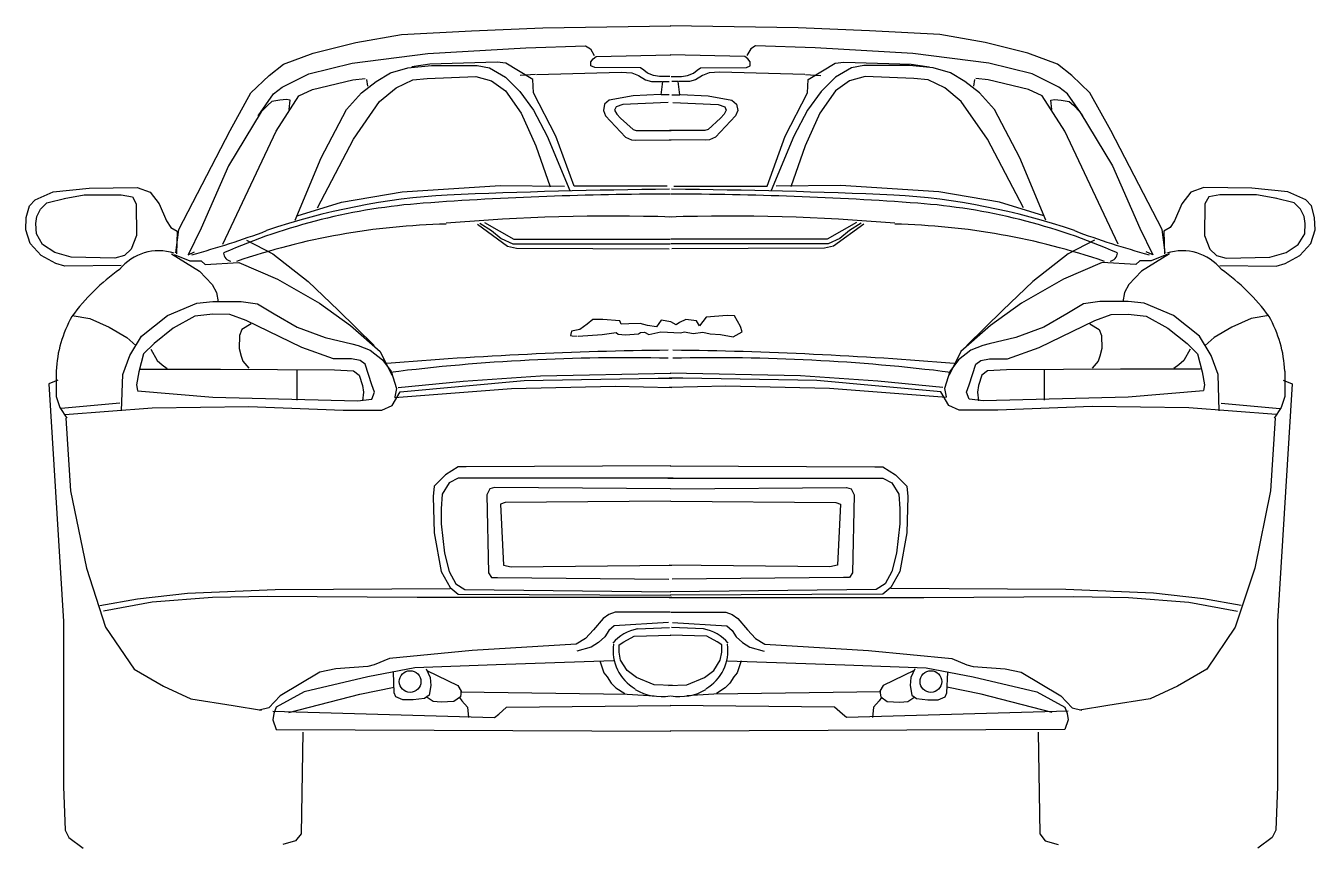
# Model space of a CAD drawing. Extents: x 187.3 to 260.9, y -606.6 to -559.7.
import ezdxf

# ---------------------------------------------------------------- set-up
doc = ezdxf.new("R2010")
doc.units = 0
doc.header["$LTSCALE"] = 24
doc.header["$MEASUREMENT"] = 0
doc.layers.add('C-TREE', color=5, linetype='CONTINUOUS')
doc.layers.add('PORSCHE', color=7, linetype='CONTINUOUS')

# ---------------------------------------------------------------- blocks, each defined once
blk = doc.blocks.new('boxterrear')
at = {"layer": 'PORSCHE'}
for p, q in [((4096, 2023.5), (4290.9, 2026.8)), ((4484.7, 2023.5), (4289.8, 2026.8)), ((3810.8, 2001.5), (3880.2, 2013.6)), ((3880.2, 2013.6), (3987, 2019.1)), ((3987, 2019.1), (4096, 2023.5)), ((4593.7, 2019.1), (4484.7, 2023.5)), ((4700.5, 2013.6), (4593.7, 2019.1)), ((4769.9, 2001.5), (4700.5, 2013.6)), ((3700.7, 1968.5), (3745.8, 1985)), ((3745.8, 1985), (3810.8, 2001.5)), ((3805.2, 1970), (3920.8, 1984.6)), ((3920.8, 1984.6), (4070.1, 1993.4)), ((4070.1, 1993.4), (4160.9, 1996.3)), ((4160.9, 1996.3), (4168.2, 1991.9)), ((4168.2, 1991.9), (4174, 1981.7)), ((4412.5, 1991.9), (4406.6, 1981.7)), ((4419.8, 1996.3), (4412.5, 1991.9)), ((4510.6, 1993.4), (4419.8, 1996.3)), ((4659.8, 1984.6), (4510.6, 1993.4)), ((4775.5, 1970), (4659.8, 1984.6)), ((4834.8, 1985), (4769.9, 2001.5)), ((4880, 1968.5), (4834.8, 1985)), ((3678.7, 1950.9), (3700.7, 1968.5)), ((3739.4, 1953.9), (3805.2, 1970)), ((3890.1, 1963), (3926.4, 1966.3)), ((3923.8, 1968.5), (3896, 1964.1)), ((4026.2, 1971.4), (3923.8, 1968.5)), ((3926.4, 1966.3), (3995.8, 1966.3)), ((3995.8, 1966.3), (4014.5, 1963)), ((4039.4, 1970), (4026.2, 1971.4)), ((4080.4, 1945.1), (4039.4, 1970)), ((4169, 1971.7), (4172.3, 1976.6)), ((4169, 1966), (4169, 1971.7)), ((4174.8, 1963.5), (4169, 1966)), ((4172.3, 1976.6), (4177.3, 1979.9)), ((4177.3, 1979.9), (4290.8, 1982.4)), ((4403.4, 1979.9), (4289.9, 1982.4)), ((4408.4, 1976.6), (4403.4, 1979.9)), ((4405.9, 1963.5), (4411.7, 1966)), ((4411.7, 1971.7), (4408.4, 1976.6)), ((4411.7, 1966), (4411.7, 1971.7)), ((4500.3, 1945.1), (4541.3, 1970)), ((4541.3, 1970), (4554.5, 1971.4)), ((4554.5, 1971.4), (4656.9, 1968.5)), ((4584.9, 1966.3), (4566.2, 1963)), ((4654.3, 1966.3), (4584.9, 1966.3)), ((4690.6, 1963), (4654.3, 1966.3)), ((4656.9, 1968.5), (4684.7, 1964.1)), ((4841.3, 1953.9), (4775.5, 1970)), ((4902, 1950.9), (4880, 1968.5)), ((3651.1, 1924.5), (3678.7, 1950.9)), ((3698.4, 1933.4), (3739.4, 1953.9)), ((3806.4, 1944.3), (3825.1, 1946.5)), ((3841.6, 1942.1), (3863.7, 1955.3)), ((3863.7, 1955.3), (3890.1, 1963)), ((3897.8, 1944.3), (3919.8, 1946.5)), ((3919.8, 1946.5), (3993.6, 1949.8)), ((3993.6, 1949.8), (4017.8, 1943.2)), ((4014.5, 1963), (4038.7, 1948.7)), ((4038.7, 1948.7), (4060.8, 1926.7)), ((4084.8, 1952.4), (4061.3, 1951)), ((4085.9, 1952.8), (4215.1, 1956.1)), ((4244.7, 1962.7), (4174.8, 1963.5)), ((4215.1, 1956.1), (4231.6, 1955.3)), ((4231.6, 1955.3), (4241.4, 1951.2)), ((4241.4, 1951.2), (4252.1, 1944.6)), ((4249.7, 1959.4), (4244.7, 1962.7)), ((4255.4, 1954.5), (4249.7, 1959.4)), ((4264.5, 1951.2), (4255.4, 1954.5)), ((4273.5, 1949.5), (4264.5, 1951.2)), ((4289.2, 1949.5), (4273.5, 1949.5)), ((4291.5, 1949.5), (4307.1, 1949.5)), ((4307.1, 1949.5), (4316.2, 1951.2)), ((4316.2, 1951.2), (4325.2, 1954.5)), ((4325.2, 1954.5), (4331, 1959.4)), ((4339.2, 1951.2), (4328.5, 1944.6)), ((4331, 1959.4), (4335.9, 1962.7)), ((4335.9, 1962.7), (4405.9, 1963.5)), ((4349.1, 1955.3), (4339.2, 1951.2)), ((4365.6, 1956.1), (4349.1, 1955.3)), ((4494.8, 1952.8), (4365.6, 1956.1)), ((4495.9, 1952.4), (4519.3, 1951)), ((4541.9, 1948.7), (4519.9, 1926.7)), ((4566.2, 1963), (4541.9, 1948.7)), ((4587.1, 1949.8), (4562.9, 1943.2)), ((4660.9, 1946.5), (4587.1, 1949.8)), ((4682.9, 1944.3), (4660.9, 1946.5)), ((4717, 1955.3), (4690.6, 1963)), ((4739, 1942.1), (4717, 1955.3)), ((4774.3, 1944.3), (4755.6, 1946.5)), ((4882.3, 1933.4), (4841.3, 1953.9)), ((4929.5, 1924.5), (4902, 1950.9)), ((3685.2, 1923.2), (3698.4, 1933.4)), ((3723.8, 1920.1), (3744.7, 1930)), ((3744.7, 1930), (3806.4, 1944.3)), ((3819.6, 1924.5), (3841.6, 1942.1)), ((3827.2, 1945.1), (3828.6, 1934.9)), ((3847.1, 1911.3), (3872.5, 1932.2)), ((3872.5, 1932.2), (3897.8, 1944.3)), ((4017.8, 1943.2), (4038.7, 1927.8)), ((4038.7, 1927.8), (4063, 1893.7)), ((4060.8, 1926.7), (4081.7, 1898.1)), ((4081.8, 1924.7), (4080.4, 1945.1)), ((4252.1, 1944.6), (4261.2, 1942.1)), ((4261.2, 1942.1), (4277.6, 1942.1)), ((4276, 1921.6), (4278.5, 1942.1)), ((4278.5, 1942.1), (4288.3, 1942.1)), ((4302.2, 1942.1), (4292.3, 1942.1)), ((4304.7, 1921.6), (4302.2, 1942.1)), ((4319.5, 1942.1), (4303, 1942.1)), ((4328.5, 1944.6), (4319.5, 1942.1)), ((4498.9, 1924.7), (4500.3, 1945.1)), ((4519.9, 1926.7), (4499, 1898.1)), ((4541.9, 1927.8), (4517.7, 1893.7)), ((4562.9, 1943.2), (4541.9, 1927.8)), ((4708.2, 1932.2), (4682.9, 1944.3)), ((4733.5, 1911.3), (4708.2, 1932.2)), ((4761.1, 1924.5), (4739, 1942.1)), ((4753.5, 1945.1), (4752, 1934.9)), ((4835.9, 1930), (4774.3, 1944.3)), ((4856.9, 1920.1), (4835.9, 1930)), ((4895.5, 1923.2), (4882.3, 1933.4)), ((3619.2, 1867.3), (3651.1, 1924.5)), ((3661.8, 1889.6), (3685.2, 1923.2)), ((3683.1, 1911.3), (3676.5, 1905.8)), ((3695.2, 1913.5), (3683.1, 1911.3)), ((3689.7, 1866.2), (3723.8, 1920.1)), ((3705.1, 1914.6), (3695.2, 1913.5)), ((3710.6, 1913.5), (3705.1, 1914.6)), ((3709.5, 1899.2), (3710.6, 1913.5)), ((3796.5, 1899.2), (3819.6, 1924.5)), ((3807.5, 1854.1), (3847.1, 1911.3)), ((4115.5, 1858.9), (4081.8, 1924.7)), ((4189.6, 1907.6), (4188, 1897.7)), ((4197, 1913.3), (4189.6, 1907.6)), ((4233.2, 1919.9), (4197, 1913.3)), ((4217.6, 1906.8), (4207.7, 1903.5)), ((4286.7, 1910.1), (4217.6, 1906.8)), ((4275.2, 1922.4), (4233.2, 1919.9)), ((4288.3, 1921.6), (4276, 1921.6)), ((4292.3, 1921.6), (4304.7, 1921.6)), ((4294, 1910.1), (4363.1, 1906.8)), ((4305.5, 1922.4), (4347.5, 1919.9)), ((4347.5, 1919.9), (4383.7, 1913.3)), ((4363.1, 1906.8), (4373, 1903.5)), ((4383.7, 1913.3), (4391.1, 1907.6)), ((4391.1, 1907.6), (4392.7, 1897.7)), ((4465.2, 1858.9), (4498.9, 1924.7)), ((4773.2, 1854.1), (4733.5, 1911.3)), ((4784.2, 1899.2), (4761.1, 1924.5)), ((4891, 1866.2), (4856.9, 1920.1)), ((4870.1, 1913.5), (4875.6, 1914.6)), ((4871.2, 1899.2), (4870.1, 1913.5)), ((4875.6, 1914.6), (4885.5, 1913.5)), ((4885.5, 1913.5), (4897.6, 1911.3)), ((4918.9, 1889.6), (4895.5, 1923.2)), ((4897.6, 1911.3), (4904.2, 1905.8)), ((4961.5, 1867.3), (4929.5, 1924.5)), ((3666.5, 1895.9), (3617, 1813.4)), ((3676.5, 1905.8), (3666.5, 1895.9)), ((3757.9, 1825.5), (3796.5, 1899.2)), ((4063, 1893.7), (4085, 1844.2)), ((4081.7, 1898.1), (4102.6, 1858.5)), ((4188, 1897.7), (4191.2, 1889.5)), ((4191.2, 1889.5), (4221.7, 1857.4)), ((4207.7, 1903.5), (4205.2, 1898.5)), ((4205.2, 1898.5), (4208.5, 1892)), ((4208.5, 1892), (4214.3, 1886.2)), ((4389.4, 1889.5), (4359, 1857.4)), ((4372.2, 1892), (4366.4, 1886.2)), ((4375.4, 1898.5), (4372.2, 1892)), ((4373, 1903.5), (4375.4, 1898.5)), ((4392.7, 1897.7), (4389.4, 1889.5)), ((4499, 1898.1), (4478.1, 1858.5)), ((4517.7, 1893.7), (4495.7, 1844.2)), ((4822.7, 1825.5), (4784.2, 1899.2)), ((4904.2, 1905.8), (4914.1, 1895.9)), ((4914.1, 1895.9), (4963.7, 1813.4)), ((3541, 1716.5), (3619.2, 1867.3)), ((4214.3, 1886.2), (4233.2, 1868.9)), ((4233.2, 1868.9), (4238.1, 1867.3)), ((4238.1, 1867.3), (4291.6, 1867.3)), ((4342.5, 1867.3), (4289, 1867.3)), ((4347.5, 1868.9), (4342.5, 1867.3)), ((4366.4, 1886.2), (4347.5, 1868.9)), ((5039.7, 1716.5), (4961.5, 1867.3)), ((3608.2, 1694.5), (3689.7, 1866.2)), ((3752.4, 1749.6), (3807.5, 1854.1)), ((4102.6, 1858.5), (4136.7, 1776)), ((4143.3, 1782.8), (4115.5, 1858.9)), ((4221.7, 1857.4), (4230.7, 1853.3)), ((4230.7, 1853.3), (4237.3, 1852.5)), ((4237.3, 1852.5), (4291.6, 1853.3)), ((4343.4, 1852.5), (4289, 1853.3)), ((4349.9, 1853.3), (4343.4, 1852.5)), ((4359, 1857.4), (4349.9, 1853.3)), ((4437.4, 1782.8), (4465.2, 1858.9)), ((4478.1, 1858.5), (4443.9, 1776)), ((4828.2, 1749.6), (4773.2, 1854.1)), ((4972.5, 1694.5), (4891, 1866.2)), ((4085, 1844.2), (4107, 1781.5)), ((4495.7, 1844.2), (4473.7, 1781.5)), ((3617, 1813.4), (3575.1, 1718.7)), ((3718.3, 1730.8), (3757.9, 1825.5)), ((4862.4, 1730.8), (4822.7, 1825.5)), ((4963.7, 1813.4), (5005.5, 1718.7)), ((3322.4, 1762), (3349.7, 1774.1)), ((3349.7, 1774.1), (3404.4, 1779.7)), ((3366.6, 1763.7), (3397.1, 1769.3)), ((3397.1, 1769.3), (3453.4, 1769.3)), ((3404.4, 1779.7), (3477.5, 1780.5)), ((3453.4, 1769.3), (3470.3, 1766.1)), ((3477.5, 1780.5), (3497.6, 1773.3)), ((3497.6, 1773.3), (3511.3, 1755.6)), ((3788.8, 1758.4), (3881.3, 1773.8)), ((3881.3, 1773.8), (4031, 1783.7)), ((4031, 1783.7), (4129, 1782.6)), ((4285.3, 1782.8), (4143.3, 1782.8)), ((4295.4, 1782.8), (4437.4, 1782.8)), ((4549.6, 1783.7), (4451.6, 1782.6)), ((4699.4, 1773.8), (4549.6, 1783.7)), ((4791.9, 1758.4), (4699.4, 1773.8)), ((5083.1, 1773.3), (5069.4, 1755.6)), ((5103.2, 1780.5), (5083.1, 1773.3)), ((5176.3, 1779.7), (5103.2, 1780.5)), ((5127.3, 1769.3), (5110.4, 1766.1)), ((5183.5, 1769.3), (5127.3, 1769.3)), ((5231, 1774.1), (5176.3, 1779.7)), ((5214.1, 1763.7), (5183.5, 1769.3)), ((5258.3, 1762), (5231, 1774.1)), ((3308.7, 1734.7), (3313.6, 1752.4)), ((3313.6, 1752.4), (3322.4, 1762)), ((3330.4, 1747.6), (3340.1, 1757.2)), ((3340.1, 1757.2), (3369, 1764.5)), ((3470.3, 1766.1), (3475.9, 1755.6)), ((3475.9, 1755.6), (3476.7, 1707.4)), ((3511.3, 1755.6), (3522.5, 1729.9)), ((3721.6, 1737.4), (3788.8, 1758.4)), ((4859.1, 1737.4), (4791.9, 1758.4)), ((5069.4, 1755.6), (5058.1, 1729.9)), ((5104.8, 1755.6), (5104, 1707.4)), ((5110.4, 1766.1), (5104.8, 1755.6)), ((5240.6, 1757.2), (5211.7, 1764.5)), ((5250.2, 1747.6), (5240.6, 1757.2)), ((5267.1, 1752.4), (5258.3, 1762)), ((5271.9, 1734.7), (5267.1, 1752.4)), ((3307.9, 1716.3), (3308.7, 1734.7)), ((3323.2, 1725.9), (3324.8, 1736.4)), ((3324.8, 1736.4), (3330.4, 1747.6)), ((3522.5, 1729.9), (3529, 1719.5)), ((5058.1, 1729.9), (5051.7, 1719.5)), ((5255.9, 1736.4), (5250.2, 1747.6)), ((5257.5, 1725.9), (5255.9, 1736.4)), ((5272.8, 1716.3), (5271.9, 1734.7)), ((3314.4, 1695.4), (3307.9, 1716.3)), ((3324, 1709.9), (3323.2, 1725.9)), ((3333.6, 1693.8), (3324, 1709.9)), ((3529, 1719.5), (3538.6, 1713.9)), ((3536.6, 1681.3), (3541, 1716.5)), ((3538.6, 1713.9), (3537.8, 1679.3)), ((3575.1, 1718.7), (3555.3, 1678)), ((3996, 1724.8), (4042, 1691)), ((4000, 1726.1), (4017.6, 1715.3)), ((4006.8, 1727.5), (4051.5, 1701.8)), ((4017.6, 1715.3), (4032.5, 1703.1)), ((4573.9, 1727.5), (4529.2, 1701.8)), ((4584.7, 1724.8), (4538.7, 1691)), ((4563.1, 1715.3), (4548.2, 1703.1)), ((4580.7, 1726.1), (4563.1, 1715.3)), ((5005.5, 1718.7), (5025.4, 1678)), ((5044.1, 1681.3), (5039.7, 1716.5)), ((5051.7, 1719.5), (5042.1, 1713.9)), ((5042.1, 1713.9), (5042.9, 1679.3)), ((5247, 1693.8), (5256.7, 1709.9)), ((5256.7, 1709.9), (5257.5, 1725.9)), ((5266.3, 1695.4), (5272.8, 1716.3)), ((3331.2, 1676.9), (3314.4, 1695.4)), ((3352.1, 1681.7), (3333.6, 1693.8)), ((3476.7, 1707.4), (3468.7, 1686.6)), ((3644.1, 1700.1), (3684.5, 1679.5)), ((4032.5, 1703.1), (4050.1, 1695)), ((4042, 1691), (4055.5, 1688.3)), ((4050.1, 1695), (4289.7, 1695)), ((4051.5, 1701.8), (4073.1, 1701.8)), ((4073.1, 1701.8), (4289.7, 1701.8)), ((4507.6, 1701.8), (4291, 1701.8)), ((4530.6, 1695), (4291, 1695)), ((4529.2, 1701.8), (4507.6, 1701.8)), ((4538.7, 1691), (4525.2, 1688.3)), ((4548.2, 1703.1), (4530.6, 1695)), ((4936.5, 1700.1), (4896.2, 1679.5)), ((5104, 1707.4), (5112, 1686.6)), ((5228.5, 1681.7), (5247, 1693.8)), ((5249.4, 1676.9), (5266.3, 1695.4)), ((3353.7, 1664.9), (3331.2, 1676.9)), ((3377, 1674.5), (3352.1, 1681.7)), ((3443.8, 1672.9), (3377, 1674.5)), ((3458.2, 1676.9), (3443.8, 1672.9)), ((3468.7, 1686.6), (3458.2, 1676.9)), ((3529.9, 1679.7), (3572.7, 1653.1)), ((3533.8, 1678.6), (3558.1, 1668.8)), ((3555.3, 1678), (3565.2, 1682.4)), ((3684.5, 1679.5), (3738.3, 1637.4)), ((4055.5, 1688.3), (4288.3, 1686.9)), ((4525.2, 1688.3), (4292.4, 1686.9)), ((4896.2, 1679.5), (4842.4, 1637.4)), ((5050.8, 1679.7), (5008, 1653.1)), ((5025.4, 1678), (5015.4, 1682.4)), ((5046.8, 1678.6), (5022.6, 1668.8)), ((5112, 1686.6), (5122.4, 1676.9)), ((5122.4, 1676.9), (5136.9, 1672.9)), ((5136.9, 1672.9), (5203.6, 1674.5)), ((5203.6, 1674.5), (5228.5, 1681.7)), ((5226.9, 1664.9), (5249.4, 1676.9)), ((3367.4, 1660.9), (3353.7, 1664.9)), ((3453.4, 1661.7), (3367.4, 1660.9)), ((3558.1, 1668.8), (3575.1, 1668.8)), ((3572.7, 1653.1), (3592.1, 1632.9)), ((3575.1, 1668.8), (3581.4, 1663.4)), ((3581.4, 1663.4), (3632.5, 1666.1)), ((3632.5, 1666.1), (3691.7, 1641)), ((4948.2, 1666.1), (4889, 1641)), ((4999.3, 1663.4), (4948.2, 1666.1)), ((5008, 1653.1), (4988.6, 1632.9)), ((5005.6, 1668.8), (4999.3, 1663.4)), ((5022.6, 1668.8), (5005.6, 1668.8)), ((5127.3, 1661.7), (5213.3, 1660.9)), ((5213.3, 1660.9), (5226.9, 1664.9)), ((3592.1, 1632.9), (3598.6, 1620.8)), ((3691.7, 1641), (3755.3, 1604.3)), ((3738.3, 1637.4), (3784, 1593.5)), ((4842.4, 1637.4), (4796.6, 1593.5)), ((4889, 1641), (4825.3, 1604.3)), ((4988.6, 1632.9), (4982.1, 1620.8)), ((3598.6, 1620.8), (3601, 1606.3)), ((4982.1, 1620.8), (4979.7, 1606.3)), ((3524, 1585.5), (3568.8, 1604.3)), ((3568.8, 1604.3), (3593, 1607)), ((3593, 1607), (3636.1, 1607)), ((3636.1, 1607), (3661.2, 1603.4)), ((3661.2, 1603.4), (3686.3, 1588.2)), ((3755.3, 1604.3), (3802.9, 1570.2)), ((3784, 1593.5), (3838.7, 1539.8)), ((4796.6, 1593.5), (4741.9, 1539.8)), ((4825.3, 1604.3), (4777.8, 1570.2)), ((4919.5, 1603.4), (4894.4, 1588.2)), ((4944.6, 1607), (4919.5, 1603.4)), ((4987.7, 1607), (4944.6, 1607)), ((5011.9, 1604.3), (4987.7, 1607)), ((5056.7, 1585.5), (5011.9, 1604.3)), ((3378.7, 1585.5), (3405.6, 1581)), ((3405.6, 1581), (3435.2, 1567.6)), ((3484.5, 1554.1), (3524, 1585.5)), ((3565.6, 1584.4), (3532.4, 1566.2)), ((3593.1, 1587.8), (3565.6, 1584.4)), ((3618.8, 1586.9), (3593.1, 1587.8)), ((3643.8, 1577.8), (3618.8, 1586.9)), ((3651.2, 1572.8), (3637.1, 1564.5)), ((3728.6, 1537.1), (3643.8, 1577.8)), ((3686.3, 1588.2), (3721.3, 1567.6)), ((4163.6, 1572.5), (4152, 1564.1)), ((4172, 1579.3), (4163.6, 1572.5)), ((4187.3, 1579.3), (4172, 1579.3)), ((4213, 1577.7), (4187.3, 1579.3)), ((4215.2, 1572.5), (4213, 1577.7)), ((4226.7, 1573), (4215.2, 1572.5)), ((4244.1, 1573.5), (4226.7, 1573)), ((4255.1, 1570.4), (4244.1, 1573.5)), ((4276.2, 1578.3), (4268.8, 1568.3)), ((4290.9, 1576.2), (4276.2, 1578.3)), ((4298.8, 1571.4), (4290.9, 1576.2)), ((4304.1, 1575.1), (4298.8, 1571.4)), ((4313.5, 1579.3), (4304.1, 1575.1)), ((4329.8, 1577.7), (4313.5, 1579.3)), ((4334.6, 1569.9), (4329.8, 1577.7)), ((4344.6, 1583), (4334.6, 1569.9)), ((4376.7, 1585.6), (4344.6, 1583)), ((4387.7, 1585.1), (4376.7, 1585.6)), ((4397.2, 1568.8), (4387.7, 1585.1)), ((4852.1, 1537.1), (4936.9, 1577.8)), ((4894.4, 1588.2), (4859.4, 1567.6)), ((4929.4, 1572.8), (4943.6, 1564.5)), ((4936.9, 1577.8), (4961.9, 1586.9)), ((4961.9, 1586.9), (4987.6, 1587.8)), ((4987.6, 1587.8), (5015.1, 1584.4)), ((5015.1, 1584.4), (5048.3, 1566.2)), ((5096.2, 1554.1), (5056.7, 1585.5)), ((5175.1, 1581), (5145.5, 1567.6)), ((5202, 1585.5), (5175.1, 1581)), ((3435.2, 1567.6), (3462.1, 1552.3)), ((3462.1, 1552.3), (3475.6, 1539.8)), ((3466.6, 1524.5), (3484.5, 1554.1)), ((3532.4, 1566.2), (3503.3, 1542.9)), ((3633.8, 1555.4), (3633, 1535.4)), ((3637.1, 1564.5), (3633.8, 1555.4)), ((3721.3, 1567.6), (3764.3, 1552.3)), ((3764.3, 1552.3), (3804.7, 1542.5)), ((3802.9, 1570.2), (3847.7, 1530.8)), ((4139.4, 1562), (4137.8, 1555.1)), ((4137.8, 1555.1), (4140.5, 1554.6)), ((4152, 1564.1), (4139.4, 1562)), ((4140.5, 1554.6), (4148.3, 1554.1)), ((4149.4, 1554.1), (4186.2, 1556.7)), ((4186.2, 1556.7), (4207.3, 1559.9)), ((4207.3, 1559.9), (4210.4, 1557.2)), ((4210.4, 1557.2), (4222, 1556.2)), ((4222, 1556.2), (4241.5, 1557.8)), ((4241.5, 1557.8), (4244.6, 1559.9)), ((4244.6, 1559.9), (4250.9, 1560.4)), ((4250.9, 1560.4), (4257.2, 1556.7)), ((4268.8, 1568.3), (4255.1, 1570.4)), ((4257.2, 1556.7), (4275.6, 1560.9)), ((4275.6, 1560.9), (4305.6, 1559.3)), ((4305.6, 1559.3), (4311.9, 1560.9)), ((4311.9, 1560.9), (4325.1, 1558.3)), ((4325.1, 1558.3), (4339.8, 1560.4)), ((4339.8, 1560.4), (4350.9, 1557.8)), ((4350.9, 1557.8), (4366.7, 1556.7)), ((4366.7, 1556.7), (4385.6, 1553)), ((4385.6, 1553), (4399.3, 1560.9)), ((4399.3, 1560.9), (4397.2, 1568.8)), ((4777.8, 1570.2), (4733, 1530.8)), ((4816.4, 1552.3), (4776, 1542.5)), ((4859.4, 1567.6), (4816.4, 1552.3)), ((4943.6, 1564.5), (4946.9, 1555.4)), ((4946.9, 1555.4), (4947.7, 1535.4)), ((5048.3, 1566.2), (5077.4, 1542.9)), ((5114.1, 1524.5), (5096.2, 1554.1)), ((5118.6, 1552.3), (5105.1, 1539.8)), ((5145.5, 1567.6), (5118.6, 1552.3)), ((3503.3, 1542.9), (3487.5, 1527.1)), ((3498.3, 1534.6), (3508.3, 1517.2)), ((3633, 1535.4), (3636.3, 1523.8)), ((3776.8, 1519.7), (3728.6, 1537.1)), ((3804.7, 1542.5), (3814.5, 1539.8)), ((3814.5, 1539.8), (3832.5, 1532.6)), ((3832.5, 1532.6), (3851.3, 1518.3)), ((4748.2, 1532.6), (4729.4, 1518.3)), ((4766.2, 1539.8), (4748.2, 1532.6)), ((4776, 1542.5), (4766.2, 1539.8)), ((4803.9, 1519.7), (4852.1, 1537.1)), ((4947.7, 1535.4), (4944.4, 1523.8)), ((5082.4, 1534.6), (5072.4, 1517.2)), ((5077.4, 1542.9), (5093.2, 1527.1)), ((3455.8, 1495.9), (3466.6, 1524.5)), ((3487.5, 1527.1), (3480, 1499.7)), ((3508.3, 1517.2), (3515.7, 1510.5)), ((3636.3, 1523.8), (3638.8, 1516.3)), ((3638.8, 1516.3), (3647.9, 1505.5)), ((3804.2, 1519.7), (3776.8, 1519.7)), ((3817.5, 1517.2), (3804.2, 1519.7)), ((3825, 1511.4), (3817.5, 1517.2)), ((3847.7, 1530.8), (3865.6, 1495)), ((3851.3, 1518.3), (3864.7, 1500.4)), ((4733, 1530.8), (4715, 1495)), ((4729.4, 1518.3), (4715.9, 1500.4)), ((4755.7, 1511.4), (4763.2, 1517.2)), ((4763.2, 1517.2), (4776.5, 1519.7)), ((4776.5, 1519.7), (4803.9, 1519.7)), ((4941.9, 1516.3), (4932.8, 1505.5)), ((4944.4, 1523.8), (4941.9, 1516.3)), ((5072.4, 1517.2), (5064.9, 1510.5)), ((5093.2, 1527.1), (5100.7, 1499.7)), ((5124.9, 1495.9), (5114.1, 1524.5)), ((3354.1, 1500.9), (3354.1, 1481.6)), ((3454, 1440.3), (3455.8, 1495.9)), ((3480, 1499.7), (3476.7, 1479.8)), ((3482.5, 1503.9), (3604.7, 1503.9)), ((3515.7, 1510.5), (3523.2, 1504.7)), ((3604.7, 1503.9), (3778.4, 1503.1)), ((3721.1, 1502.2), (3721.1, 1456.5)), ((3778.4, 1503.1), (3807.5, 1501.4)), ((3807.5, 1501.4), (3815.8, 1494.8)), ((3815.8, 1494.8), (3820.8, 1479)), ((3835, 1479.8), (3825, 1511.4)), ((3864.7, 1500.4), (3872.8, 1474.4)), ((3974.3, 1485.4), (4092.1, 1493.5)), ((4092.1, 1493.5), (4291, 1497.6)), ((4488.6, 1493.5), (4289.7, 1497.6)), ((4606.4, 1485.4), (4488.6, 1493.5)), ((4715.9, 1500.4), (4707.9, 1474.4)), ((4745.7, 1479.8), (4755.7, 1511.4)), ((4764.8, 1494.8), (4759.9, 1479)), ((4773.2, 1501.4), (4764.8, 1494.8)), ((4802.2, 1503.1), (4773.2, 1501.4)), ((4976, 1503.9), (4802.2, 1503.1)), ((4859.6, 1502.2), (4859.6, 1456.5)), ((5098.2, 1503.9), (4976, 1503.9)), ((5064.9, 1510.5), (5057.5, 1504.7)), ((5100.7, 1499.7), (5104, 1479.8)), ((5126.6, 1440.3), (5124.9, 1495.9)), ((5226.6, 1500.9), (5226.6, 1481.6)), ((3356.9, 1487.1), (3343.1, 1481.6)), ((3343.1, 1481.6), (3365.2, 1119.7)), ((3354.1, 1481.6), (3354.1, 1462.3)), ((3476.7, 1479.8), (3478.3, 1471.5)), ((3820.8, 1479), (3822.5, 1469)), ((3839.1, 1469), (3835, 1479.8)), ((3869.7, 1460.6), (4048.2, 1474.5)), ((3872.8, 1474.4), (3870.1, 1461.8)), ((3875.5, 1475.9), (3974.3, 1485.4)), ((3878.4, 1469.3), (4067.2, 1486.6)), ((4048.2, 1474.5), (4205.8, 1478)), ((4067.2, 1486.6), (4271.7, 1490.1)), ((4205.8, 1478), (4292.5, 1476.2)), ((4271.7, 1490.1), (4292.5, 1490.1)), ((4309, 1490.1), (4288.2, 1490.1)), ((4374.9, 1478), (4288.2, 1476.2)), ((4513.5, 1486.6), (4309, 1490.1)), ((4532.5, 1474.5), (4374.9, 1478)), ((4702.3, 1469.3), (4513.5, 1486.6)), ((4711, 1460.6), (4532.5, 1474.5)), ((4705.2, 1475.9), (4606.4, 1485.4)), ((4707.9, 1474.4), (4710.6, 1461.8)), ((4741.6, 1469), (4745.7, 1479.8)), ((4759.9, 1479), (4758.2, 1469)), ((5104, 1479.8), (5102.3, 1471.5)), ((5237.6, 1481.6), (5215.5, 1119.7)), ((5223.8, 1487.1), (5237.6, 1481.6)), ((5226.6, 1481.6), (5226.6, 1462.3)), ((3354.1, 1462.3), (3359.7, 1445.7)), ((3478.3, 1470.7), (3593.1, 1461.5)), ((3593.1, 1461.5), (3813.3, 1455.7)), ((3813.3, 1455.7), (3835, 1458.2)), ((3822.5, 1469), (3820.8, 1455.7)), ((3835, 1458.2), (3839.1, 1469)), ((3866.2, 1448.5), (3878.4, 1469.3)), ((4714.4, 1448.5), (4702.3, 1469.3)), ((4745.7, 1458.2), (4741.6, 1469)), ((4767.3, 1455.7), (4745.7, 1458.2)), ((4758.2, 1469), (4759.9, 1455.7)), ((4987.6, 1461.5), (4767.3, 1455.7)), ((5102.3, 1470.7), (4987.6, 1461.5)), ((5226.6, 1462.3), (5221, 1445.7)), ((3359.7, 1445.7), (3370.7, 1429.1)), ((3451.3, 1452), (3361.7, 1443.9)), ((3367.3, 1434.7), (3500.7, 1445.1)), ((3500.7, 1445.1), (3647.9, 1446.8)), ((3647.9, 1446.8), (3791.7, 1441.6)), ((3791.7, 1441.6), (3850.6, 1441.6)), ((3850.6, 1441.6), (3866.2, 1448.5)), ((4730, 1441.6), (4714.4, 1448.5)), ((4788.9, 1441.6), (4730, 1441.6)), ((4932.7, 1446.8), (4788.9, 1441.6)), ((5080, 1445.1), (4932.7, 1446.8)), ((5213.4, 1434.7), (5080, 1445.1)), ((5129.3, 1452), (5219, 1443.9)), ((5221, 1445.7), (5210, 1429.1)), ((3369, 1429.5), (3375.9, 1318.7)), ((5211.7, 1429.5), (5204.8, 1318.7)), ((4290.7, 1356.8), (3978.9, 1355.1)), ((4290, 1356.8), (4601.8, 1355.1)), ((3947.7, 1342.9), (3930.3, 1325.6)), ((3966.7, 1355.1), (3947.7, 1342.9)), ((3966.7, 1337.7), (3952.9, 1330.8)), ((3978.9, 1355.1), (3966.7, 1355.1)), ((4294.2, 1337.7), (3966.7, 1337.7)), ((4286.5, 1337.7), (4613.9, 1337.7)), ((4601.8, 1355.1), (4613.9, 1355.1)), ((4613.9, 1355.1), (4633, 1342.9)), ((4613.9, 1337.7), (4627.8, 1330.8)), ((4633, 1342.9), (4650.3, 1325.6)), ((3375.9, 1318.7), (3400.2, 1201)), ((3930.3, 1325.6), (3928.6, 1310.1)), ((3952.9, 1330.8), (3942.5, 1313.5)), ((4015.1, 1321.6), (4010.5, 1312.3)), ((4022.1, 1323.9), (4015.1, 1321.6)), ((4290.1, 1321.6), (4022.1, 1323.9)), ((4290.6, 1321.6), (4558.6, 1323.9)), ((4558.6, 1323.9), (4565.6, 1321.6)), ((4565.6, 1321.6), (4570.2, 1312.3)), ((4627.8, 1330.8), (4638.2, 1313.5)), ((4650.3, 1325.6), (4652.1, 1310.1)), ((5204.8, 1318.7), (5180.5, 1201)), ((3928.6, 1310.1), (3930.3, 1254.7)), ((3942.5, 1313.5), (3940.7, 1291)), ((4010.5, 1312.3), (4012.8, 1193.5)), ((4038.4, 1300.6), (4031.4, 1298.3)), ((4031.4, 1298.3), (4036.1, 1205.2)), ((4290.1, 1303), (4038.4, 1300.6)), ((4290.6, 1303), (4542.3, 1300.6)), ((4542.3, 1300.6), (4549.3, 1298.3)), ((4549.3, 1298.3), (4544.6, 1205.2)), ((4570.2, 1312.3), (4567.9, 1193.5)), ((4638.2, 1313.5), (4639.9, 1291)), ((4652.1, 1310.1), (4650.3, 1254.7)), ((3940.7, 1291), (3940.7, 1268.5)), ((4639.9, 1291), (4639.9, 1268.5)), ((3940.7, 1268.5), (3945.9, 1223.5)), ((4639.9, 1268.5), (4634.7, 1223.5)), ((3930.3, 1254.7), (3940.7, 1195.8)), ((4650.3, 1254.7), (4639.9, 1195.8)), ((3945.9, 1223.5), (3952.9, 1195.8)), ((4634.7, 1223.5), (4627.8, 1195.8)), ((3400.2, 1201), (3429.6, 1111)), ((4036.1, 1205.2), (4047.7, 1202.8)), ((4047.7, 1202.8), (4292.5, 1205.2)), ((4532.9, 1202.8), (4288.2, 1205.2)), ((4544.6, 1205.2), (4532.9, 1202.8)), ((5180.5, 1201), (5151, 1111)), ((3940.7, 1195.8), (3954.6, 1171.6)), ((3952.9, 1195.8), (3963.3, 1176.8)), ((4012.8, 1193.5), (4017.4, 1186.5)), ((4017.4, 1186.5), (4026.8, 1186.5)), ((4026.8, 1186.5), (4287.8, 1184.2)), ((4553.9, 1186.5), (4292.9, 1184.2)), ((4563.2, 1186.5), (4553.9, 1186.5)), ((4567.9, 1193.5), (4563.2, 1186.5)), ((4627.8, 1195.8), (4617.4, 1176.8)), ((4639.9, 1195.8), (4626.1, 1171.6)), ((3478.1, 1154.3), (3554.4, 1162.9)), ((3554.4, 1162.9), (3687.8, 1168.1)), ((3687.8, 1168.1), (3954.6, 1169.8)), ((3954.6, 1171.6), (3966.7, 1161.2)), ((3963.3, 1176.8), (3977.1, 1168.1)), ((3966.7, 1161.2), (4290.7, 1159.5)), ((3977.1, 1168.1), (4290.7, 1164.6)), ((4603.6, 1168.1), (4290, 1164.6)), ((4613.9, 1161.2), (4290, 1159.5)), ((4617.4, 1176.8), (4603.6, 1168.1)), ((4626.1, 1171.6), (4613.9, 1161.2)), ((4892.9, 1168.1), (4626.1, 1169.8)), ((5026.3, 1162.9), (4892.9, 1168.1)), ((5102.5, 1154.3), (5026.3, 1162.9)), ((3421, 1143.9), (3478.1, 1154.3)), ((3500.7, 1149.1), (3426.2, 1135.2)), ((3592.5, 1156), (3500.7, 1149.1)), ((3675.7, 1157.7), (3592.5, 1156)), ((3904.4, 1156), (3675.7, 1157.7)), ((4292.5, 1156), (3904.4, 1156)), ((4288.2, 1156), (4676.3, 1156)), ((4676.3, 1156), (4905, 1157.7)), ((4905, 1157.7), (4988.2, 1156)), ((4988.2, 1156), (5080, 1149.1)), ((5080, 1149.1), (5154.5, 1135.2)), ((5159.7, 1143.9), (5102.5, 1154.3)), ((4187.7, 1124.1), (4173.1, 1107.1)), ((4196.2, 1130.1), (4187.7, 1124.1)), ((4205.9, 1133.8), (4196.2, 1130.1)), ((4289.8, 1133.8), (4205.9, 1133.8)), ((4290.9, 1133.8), (4374.8, 1133.8)), ((4374.8, 1133.8), (4384.5, 1130.1)), ((4384.5, 1130.1), (4393, 1124.1)), ((4393, 1124.1), (4407.6, 1107.1)), ((3365.2, 1119.7), (3365.2, 1006.4)), ((3429.6, 1111), (3472.9, 1046.9)), ((4173.1, 1107.1), (4160.9, 1093.7)), ((4196.2, 1105.9), (4190.1, 1096.1)), ((4204.7, 1113.1), (4196.2, 1105.9)), ((4287.4, 1118), (4204.7, 1113.1)), ((4240, 1108.3), (4288.6, 1110.7)), ((4340.7, 1108.3), (4292.1, 1110.7)), ((4293.3, 1118), (4376, 1113.1)), ((4376, 1113.1), (4384.5, 1105.9)), ((4384.5, 1105.9), (4390.6, 1096.1)), ((4407.6, 1107.1), (4419.7, 1093.7)), ((5151, 1111), (5107.7, 1046.9)), ((5215.5, 1119.7), (5215.5, 1006.4)), ((4146.4, 1085.2), (3988.3, 1075.5)), ((4160.9, 1093.7), (4146.4, 1085.2)), ((4180.4, 1087.6), (4169.5, 1080.4)), ((4190.1, 1096.1), (4180.4, 1087.6)), ((4212, 1084), (4219.3, 1088.9)), ((4212, 1073.1), (4212, 1084)), ((4219.3, 1088.9), (4235.1, 1097.4)), ((4235.1, 1097.4), (4291, 1098.6)), ((4345.6, 1097.4), (4289.7, 1098.6)), ((4361.4, 1088.9), (4345.6, 1097.4)), ((4368.7, 1084), (4361.4, 1088.9)), ((4368.7, 1073.1), (4368.7, 1084)), ((4390.6, 1096.1), (4400.3, 1087.6)), ((4400.3, 1087.6), (4411.2, 1080.4)), ((4419.7, 1093.7), (4434.3, 1085.2)), ((4434.3, 1085.2), (4592.3, 1075.5)), ((3861.9, 1063.4), (3838.8, 1053.6)), ((3988.3, 1075.5), (3861.9, 1063.4)), ((4169.5, 1080.4), (4147.6, 1074.3)), ((4214.4, 1060.9), (4212, 1073.1)), ((4366.2, 1060.9), (4368.7, 1073.1)), ((4411.2, 1080.4), (4433.1, 1074.3)), ((4592.3, 1075.5), (4718.8, 1063.4)), ((4718.8, 1063.4), (4741.9, 1053.6)), ((3472.9, 1046.9), (3518, 1021)), ((3756.2, 1042.7), (3695.4, 1006.3)), ((3780.5, 1047.6), (3756.2, 1042.7)), ((3829.1, 1051.2), (3780.5, 1047.6)), ((3838.8, 1053.6), (3829.1, 1051.2)), ((3900.8, 1048.8), (3829.1, 1035.4)), ((3869.2, 1011.1), (3868, 1042.7)), ((4024.8, 1053.6), (3900.8, 1048.8)), ((3917.8, 1047.6), (3923.9, 1034.2)), ((3919.1, 1045.1), (3966.5, 1022.1)), ((4203.5, 1059.7), (4024.8, 1053.6)), ((4182.8, 1059.7), (4188.9, 1041.5)), ((4188.9, 1041.5), (4193.8, 1035.4)), ((4224.2, 1045.1), (4214.4, 1060.9)), ((4238.7, 1034.2), (4224.2, 1045.1)), ((4341.9, 1034.2), (4356.5, 1045.1)), ((4356.5, 1045.1), (4366.2, 1060.9)), ((4377.2, 1059.7), (4555.9, 1053.6)), ((4391.8, 1041.5), (4386.9, 1035.4)), ((4397.9, 1059.7), (4391.8, 1041.5)), ((4555.9, 1053.6), (4679.9, 1048.8)), ((4661.6, 1045.1), (4614.2, 1022.1)), ((4662.8, 1047.6), (4656.8, 1034.2)), ((4679.9, 1048.8), (4751.6, 1035.4)), ((4711.5, 1011.1), (4712.7, 1042.7)), ((4741.9, 1053.6), (4751.6, 1051.2)), ((4751.6, 1051.2), (4800.2, 1047.6)), ((4800.2, 1047.6), (4824.5, 1042.7)), ((4824.5, 1042.7), (4885.3, 1006.3)), ((5107.7, 1046.9), (5062.7, 1021)), ((3829.1, 1035.4), (3731.9, 1012.3)), ((3925.1, 1022.1), (3922.7, 1007.5)), ((3923.9, 1034.2), (3925.1, 1022.1)), ((3966.5, 1022.1), (3971.3, 1013.6)), ((4193.8, 1035.4), (4199.8, 1025.7)), ((4199.8, 1025.7), (4207.1, 1018.4)), ((4265.5, 1023.3), (4238.7, 1034.2)), ((4293.4, 1022.1), (4265.5, 1023.3)), ((4287.2, 1022.1), (4315.2, 1023.3)), ((4315.2, 1023.3), (4341.9, 1034.2)), ((4380.8, 1025.7), (4373.5, 1018.4)), ((4386.9, 1035.4), (4380.8, 1025.7)), ((4614.2, 1022.1), (4609.4, 1013.6)), ((4656.8, 1034.2), (4655.6, 1022.1)), ((4655.6, 1022.1), (4658, 1007.5)), ((4751.6, 1035.4), (4848.8, 1012.3)), ((3365.2, 1006.4), (3365.2, 868.3)), ((3518, 1021), (3559.6, 1001.9)), ((3695.4, 1006.3), (3678.4, 988.1)), ((3731.9, 1012.3), (3689.3, 989.3)), ((3708.8, 980.8), (3816.9, 1008.7)), ((3816.9, 1008.7), (3869.2, 1019.6)), ((3871.6, 1005.1), (3869.2, 1011.1)), ((3882.6, 1000.2), (3871.6, 1005.1)), ((3915.4, 1002.6), (3898.4, 1000.2)), ((3922.7, 1007.5), (3915.4, 1002.6)), ((3928.8, 997.8), (3917.8, 1005.1)), ((3970.1, 1005.1), (3960.4, 997.8)), ((3968.9, 1003.8), (3972.5, 999)), ((3971.3, 1013.6), (3970.1, 1005.1)), ((3970.1, 1012.3), (4224.2, 1008.7)), ((4207.1, 1018.4), (4220.5, 1009.9)), ((4224.2, 1008.7), (4265.5, 1006.3)), ((4356.5, 1008.7), (4315.2, 1006.3)), ((4610.6, 1012.3), (4356.5, 1008.7)), ((4373.5, 1018.4), (4360.2, 1009.9)), ((4611.8, 1003.8), (4608.1, 999)), ((4609.4, 1013.6), (4610.6, 1005.1)), ((4610.6, 1005.1), (4620.3, 997.8)), ((4651.9, 997.8), (4662.8, 1005.1)), ((4658, 1007.5), (4665.3, 1002.6)), ((4665.3, 1002.6), (4682.3, 1000.2)), ((4698.1, 1000.2), (4709, 1005.1)), ((4709, 1005.1), (4711.5, 1011.1)), ((4763.7, 1008.7), (4711.5, 1019.6)), ((4871.9, 980.8), (4763.7, 1008.7)), ((4848.8, 1012.3), (4891.4, 989.3)), ((4885.3, 1006.3), (4902.3, 988.1)), ((5062.7, 1021), (5021.1, 1001.9)), ((5215.5, 1006.4), (5215.5, 868.3)), ((3559.6, 1001.9), (3623.7, 991.6)), ((3623.7, 991.6), (3667, 984.6)), ((3678.4, 988.1), (3663.8, 984.4)), ((3684.4, 983.2), (4022.4, 973.5)), ((3689.3, 989.3), (3685.7, 979.6)), ((3898.4, 1000.2), (3882.6, 1000.2)), ((3940.9, 996.6), (3928.8, 997.8)), ((3960.4, 997.8), (3940.9, 996.6)), ((3972.5, 999), (3981, 989.3)), ((3981, 989.3), (3982.3, 973.5)), ((4028.5, 978.3), (4040.6, 989.3)), ((4040.6, 989.3), (4291, 991.7)), ((4540.1, 989.3), (4289.7, 991.7)), ((4552.2, 978.3), (4540.1, 989.3)), ((4896.2, 983.2), (4558.3, 973.5)), ((4599.6, 989.3), (4598.4, 973.5)), ((4608.1, 999), (4599.6, 989.3)), ((4620.3, 997.8), (4639.7, 996.6)), ((4639.7, 996.6), (4651.9, 997.8)), ((4682.3, 1000.2), (4698.1, 1000.2)), ((4891.4, 989.3), (4895, 979.6)), ((4902.3, 988.1), (4916.9, 984.4)), ((4957, 991.6), (4913.7, 984.6)), ((5021.1, 1001.9), (4957, 991.6)), ((3685.7, 979.6), (3684.4, 969.8)), ((3684.4, 969.8), (3689.3, 955.3)), ((4022.4, 973.5), (4028.5, 978.3)), ((4558.3, 973.5), (4552.2, 978.3)), ((4896.2, 969.8), (4891.4, 955.3)), ((4895, 979.6), (4896.2, 969.8)), ((3689.3, 955.3), (4291, 952.8)), ((3730.2, 951.2), (3727.4, 796.5)), ((4891.4, 955.3), (4289.7, 952.8)), ((4850.5, 951.2), (4853.3, 796.5)), ((3365.2, 868.3), (3368, 802)), ((5215.5, 868.3), (5212.7, 802)), ((3368, 802), (3373.5, 790.9)), ((3373.5, 790.9), (3395.6, 774.4)), ((3727.4, 796.5), (3719.1, 785.4)), ((4853.3, 796.5), (4861.5, 785.4)), ((5207.2, 790.9), (5185.1, 774.4)), ((5212.7, 802), (5207.2, 790.9)), ((3719.1, 785.4), (3699.8, 779.9)), ((4861.5, 785.4), (4880.9, 779.9))]:
    blk.add_line(p, q, dxfattribs=at)
for centre in [(3893.5, 1028.1), (4687.2, 1028.1)]:
    blk.add_circle(centre, 16.5, dxfattribs=at)
for centre, radius, start, end in [((4011.4, 733.1), 1037.8, 93.3776, 108.919), ((4290.3, -3347.8), 5118.2, 90.0034, 94.2207), ((4408.8, -9313.2), 11091.8, 90.62022, 92.36942), ((4290.4, -3347.8), 5118.2, 85.7793, 89.9966), ((4171.9, -9313.2), 11091.8, 87.63058, 89.37978), ((4569.3, 733.1), 1037.8, 71.081, 86.6224), ((3981, 836), 923, 94.1845, 113.7515), ((4599.7, 836), 923, 66.2485, 85.8155), ((4201.7, -1218.6), 2955.6, 88.2417, 94.9126), ((4379, -1218.6), 2955.6, 85.0874, 91.7583), ((3221.4, 2928.6), 1295.7, 285.2034, 290.4862), ((3971.8, 667.6), 1057.4, 91.2573, 108.9067), ((4608.9, 667.6), 1057.4, 71.0933, 88.7427), ((5359.3, 2928.6), 1295.7, 249.5138, 254.7966), ((3510.4, 1608.1), 76.1, 72.0142, 141.3555), ((3622.3, 1681.2), 13.1, 181.775, 262.2516), ((4958.3, 1681.2), 13.1, 277.7484, 358.225), ((5070.3, 1608.1), 76.1, 38.6445, 107.9858), ((3637.7, 1392.5), 322.7, 125.368, 143.5576), ((4943, 1392.5), 322.7, 36.4424, 54.632), ((3544.8, 1491.1), 190.9, 150.8139, 177.0503), ((5035.9, 1491.1), 190.9, 2.9497, 29.1861), ((4354.2, -4436.5), 5969.6, 90.64491, 94.76842), ((4226.5, -4436.5), 5969.6, 85.23158, 89.35509), ((4223.3, -1390.9), 2912.2, 88.7471, 97.1002), ((4357.4, -1390.9), 2912.2, 82.8998, 91.2529), ((4250.6, 1046.6), 62.6, 99.7486, 140.4887), ((4330.1, 1046.6), 62.6, 39.5113, 80.2514), ((4270.5, 1075.6), 67.7, 171.8578, 239.6646), ((4310.2, 1075.6), 67.7, 300.3354, 8.1422), ((4277, 1087.8), 82.5, 240.4699, 278.9389), ((4303.7, 1087.8), 82.5, 261.0611, 299.5301)]:
    blk.add_arc(centre, radius, start, end, dxfattribs=at)

msp = doc.modelspace()

# ---------------------------------------------------------------- block references
at = {"layer": 'C-TREE', "xscale": 0.03750000000000001, "yscale": 0.03750000000000001, "zscale": 0.03750000000000001}
msp.add_blockref('boxterrear', (63.207, -635.666), dxfattribs=at)

doc.saveas('drawing.dxf')
